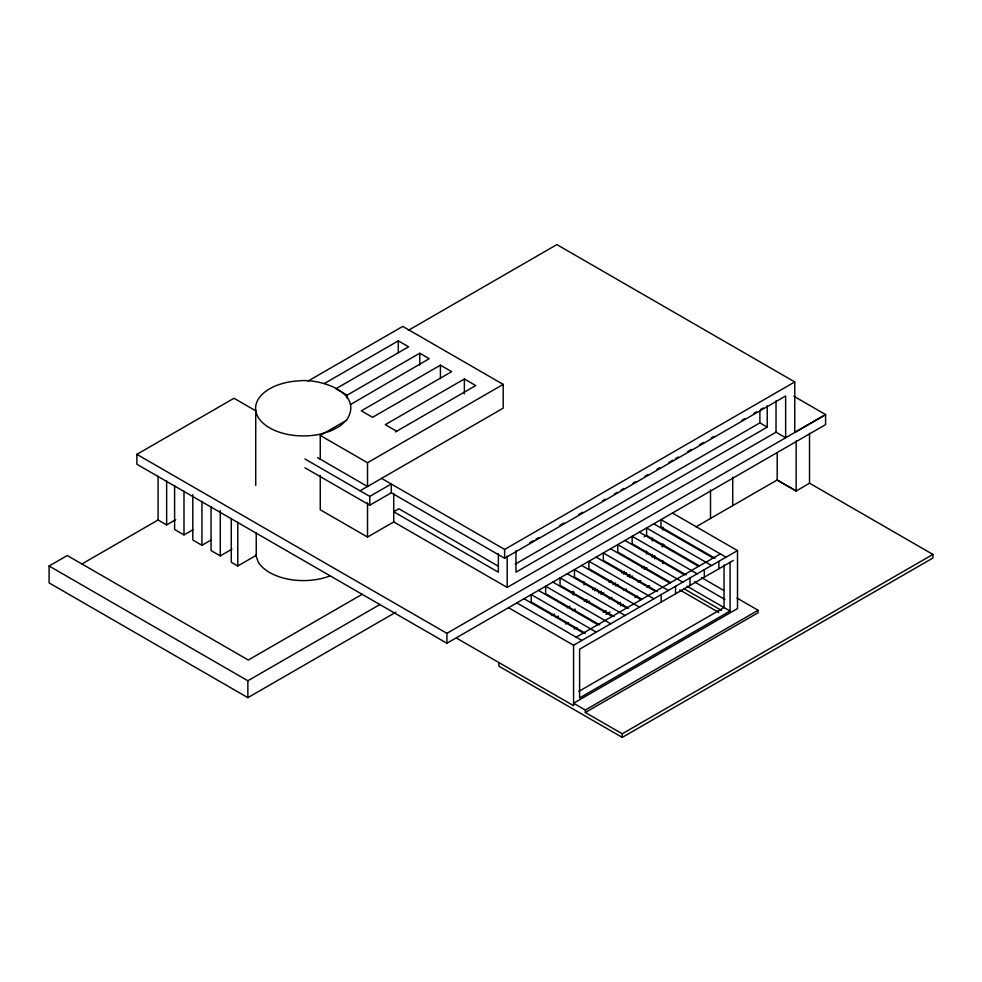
<?xml version="1.0" encoding="UTF-8"?>
<svg xmlns="http://www.w3.org/2000/svg" width="982" height="982" viewBox="0 0 982 982"><rect width="100%" height="100%" fill="white"/><g stroke="black" fill="none" stroke-linecap="round" stroke-linejoin="round"><path stroke-width="1.47" d="M346.462 420.321C364.838 392.665 320.304 378.598 299.866 380.795A47.811 27.606 0 0 0 256.597 413.938A47.811 27.606 0 0 0 319.15 434.388L330.296 431.147L339.612 426.348L346.462 420.321L320.267 435.443L320.267 459.195M793.861 396.249L825.58 414.564L825.58 424.617L446.908 643.247L136.866 464.253L136.866 454.347L234.011 398.262L256.314 411.139M308.053 381.065L402.73 326.405L503.201 384.404L503.201 408.156L360.063 490.804M408.389 330.333L556.88 244.604L794.757 381.937L794.757 432.362L825.58 414.564M324.367 383.532L398.299 340.852L408.598 346.793L335.93 388.749L347.076 395.194L419.744 353.238L429.208 358.688L350.464 404.572M395.844 612.228L247.869 697.662L49.1 582.903L49.1 566.013L67.267 555.517L248.311 660.039L362.198 594.282M81.751 564.061L158.09 519.981L166.645 524.916L175.717 519.687M440.427 365.169L361.327 410.844L372.559 417.325L451.659 371.662L440.427 365.169L440.427 378.536M174.6 485.697L174.6 529.507L183.99 534.932L193.049 529.703M395.476 431.92L475.754 385.57L464.376 379.003L385.275 424.666L396.654 431.233M192.791 494.683L192.791 540.014L201.948 545.292L211.007 540.063M320.267 435.443L367.526 462.731L503.201 384.404M211.056 506.749L211.056 550.558L220.287 555.886L231.936 549.159M231.261 518.41L231.261 562.232L237.779 565.988L256.241 555.321L256.241 532.661M304.948 458.987L369.772 496.401L391.266 483.991L391.266 492.792L504.625 558.23L785.649 395.979L785.649 437.763L776.026 432.203L507.166 587.432L393.721 521.933L367.526 537.056L320.267 509.768L320.267 475.448M304.997 467.8L369.772 505.202L391.266 492.792M49.1 566.013L247.869 680.772L379.985 604.482M381.556 478.394L504.625 549.441L794.757 381.937M529.445 542.948L533.435 540.64M536.086 539.118L538.75 537.584M559.998 525.309L563.987 523.001M578.594 514.568L582.584 512.273M602.506 500.771L605.17 499.237M614.462 493.86L617.126 492.326M621.103 490.03L623.766 488.496M633.059 483.132L635.722 481.597M645.014 476.221L647.666 474.687M656.97 469.322L659.622 467.788M668.926 462.424L672.916 460.116M675.567 458.582L678.218 457.047M687.523 451.683L691.512 449.388M699.479 444.785L703.468 442.477M711.434 437.874L714.086 436.352M741.987 420.235L744.638 418.713M753.943 413.336L756.594 411.802M760.584 409.506L763.235 407.972M515.243 564.134L759.884 422.886L767.224 427.121L767.224 405.664M767.224 427.121L515.967 572.187L515.967 550.73M136.866 454.347L446.908 633.341L825.58 414.711M644.192 536.798L646.586 535.411L699.245 565.816M661.88 546.544L664.507 545.022M696.054 526.806L777.192 479.965L796.157 490.914M592.686 589.703L595.313 588.181M621.631 572.997L624.257 571.475M551.737 615.542L554.364 614.02M594.589 590.808L597.216 589.286M609.061 582.449L611.688 580.927M623.533 574.089L626.16 572.567M567.24 607.784L569.879 606.262M555.787 617.58L558.414 616.058M584.18 601.193L586.794 599.671M598.59 592.87L601.217 591.348M613.001 584.548L615.628 583.026M627.424 576.225L630.039 574.703M641.835 567.903L644.462 566.381M572.666 610.632L575.292 609.11M586.598 602.58L589.212 601.07M601.009 594.257L603.635 592.747M615.432 585.935L618.046 584.425M629.843 577.612L632.457 576.103M644.253 569.302L646.88 567.78M565.607 624.024L568.247 622.502M609.159 598.873L611.811 597.351M623.68 590.489L626.32 588.967M638.202 582.105L640.841 580.583M777.192 452.714L777.192 480.124L796.157 491.074L809.524 483.193L932.9 554.425L932.9 558.046L622.244 737.396L498.868 666.164L498.868 662.555M574.298 629.032L576.937 627.51M603.329 612.277L605.968 610.743M617.85 603.893L620.489 602.359M646.893 587.126L649.532 585.603M605.968 614.364L609.932 612.068M620.489 605.98L623.128 604.446M635.01 597.596L637.649 596.074M691.414 570.505L705.837 562.17M576.201 637.195L691.488 570.542M705.935 562.232L720.358 553.909M704.339 577.085L704.339 569.646L711.557 565.485M508.492 607.686L573.562 645.248L704.339 569.646M585.333 710.023L585.333 712.478L758.104 612.731L758.104 610.276L585.333 710.023L573.562 703.222L737.507 608.57L737.507 550.595L711.643 565.534L646.586 527.972L646.586 535.411M733.272 560.477L579.589 649.212L579.589 697.907L730.056 611.025L730.056 562.342M578.84 691.377L724.041 607.551L724.041 564.945M585.333 712.478L622.244 733.787L932.9 554.425M672.437 513.034L737.507 550.595M726.066 557.211L660.996 519.638L660.996 527.076L715.08 558.304M653.779 523.799L713.141 558.071M639.38 532.134L698.619 566.344M697.208 573.844L632.15 536.295L632.15 543.733L686.209 574.936M701.443 577.551L723.844 590.489M737.028 598.099L758.104 610.276M624.945 540.456L684.27 574.703M694.507 581.896L724.876 599.437M682.797 582.179L617.739 544.617L617.739 552.056L670.461 582.498M687.056 586.205L730.056 611.025M683.607 588.513L721.426 610.338M610.522 548.778L669.834 583.026M675.567 586.328L675.591 593.779M679.704 589.863L718.824 612.449M668.374 590.501L603.316 552.94L603.316 560.378L657.375 591.594M596.099 557.101L655.436 591.36M653.963 598.836L588.893 561.262L588.893 568.701L641.639 599.155M581.688 565.423L641.025 599.695M639.54 607.158L574.47 569.597L574.47 577.035L628.541 608.251M567.265 573.758L626.602 608.018M625.117 615.481L560.059 577.919L560.059 585.358L614.118 616.573M552.841 582.081L612.191 616.34M610.706 623.803L545.636 586.242L545.636 593.68L599.707 624.896M317.64 457.686L367.526 486.483L367.526 462.731M498.23 566.148L398.888 508.786L393.721 511.769L498.365 572.187L498.365 553.799M538.418 590.403L597.768 624.662M596.283 632.138L531.213 594.564L531.213 602.003L585.284 633.218M524.007 598.725L583.406 633.034M516.79 602.899L581.86 640.46M456.605 638.153L573.562 705.677L573.562 645.248M255.725 555.026L258.266 562.072A47.811 27.606 0 0 0 330.296 575.808M809.524 433.344L809.524 483.353M796.157 440.955L796.157 491.074M776.026 400.865L776.026 432.203M759.884 410.623L759.884 422.886M732.732 477.08L732.732 505.632M718.861 561.373L718.861 568.811M710.514 489.908L710.514 518.459M689.99 578.005L690.015 585.456M662.813 527.088L662.813 530.133M662.813 543.819L662.813 546.864M662.813 560.562L662.813 563.607M661.156 594.662L661.168 602.113M654.736 555.775L654.736 558.77M652.318 537.964L652.318 540.947M652.318 554.388L652.318 557.371M646.622 551.049L646.622 554.057M622.244 733.787L622.244 737.396M584.057 581.86L584.057 584.867M573.819 591.962L573.819 594.969M572.788 591.373L572.788 594.368M507.166 556.094L507.166 587.432M504.625 549.441L504.625 558.23M464.376 379.003L464.376 393.843M446.908 633.341L446.908 643.247M419.744 353.238L419.744 365.108M398.299 340.852L398.299 352.734M393.721 493.381L393.721 521.933M369.772 496.401L369.772 505.202M367.526 502.735L367.526 537.056M347.076 395.194L347.076 398.164M255.725 410.366L255.725 485.403M247.869 680.772L247.869 697.662M237.779 522.178L237.779 565.988M220.287 510.566L220.287 555.886M201.948 501.483L201.948 545.292M183.99 491.123L183.99 534.932M166.645 481.106L166.645 524.916M158.09 476.172L158.09 519.981"/></g></svg>
